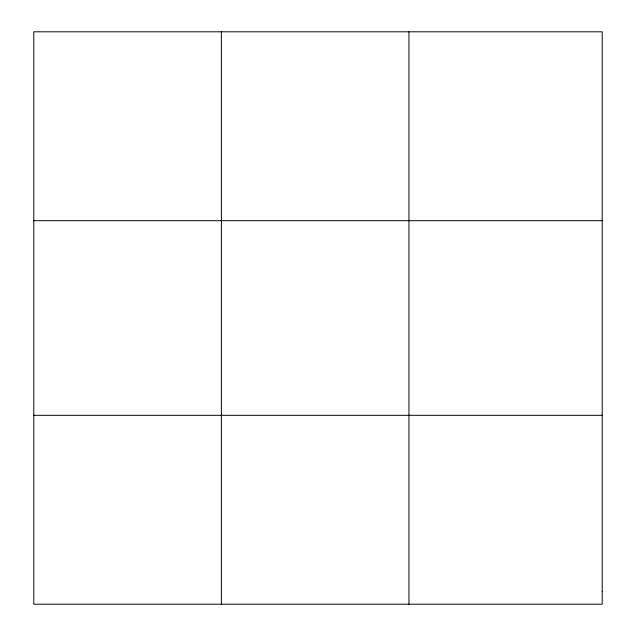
<?xml version="1.0" encoding="UTF-8"?>
<svg xmlns="http://www.w3.org/2000/svg" width="636" height="636" viewBox="0 0 636 636"><rect width="100%" height="100%" fill="white"/><g stroke="black" fill="none" stroke-linecap="round" stroke-linejoin="round"><path stroke-width="0.95" d="M221.368 604.2L221.368 31.8M408.948 604.2L408.948 31.8M33.78 220.692L602.22 220.692M33.78 415.308L602.22 415.308M602.22 591.607L602.22 604.2L33.78 604.2L33.78 31.8L602.22 31.8L602.22 591.607"/></g></svg>
